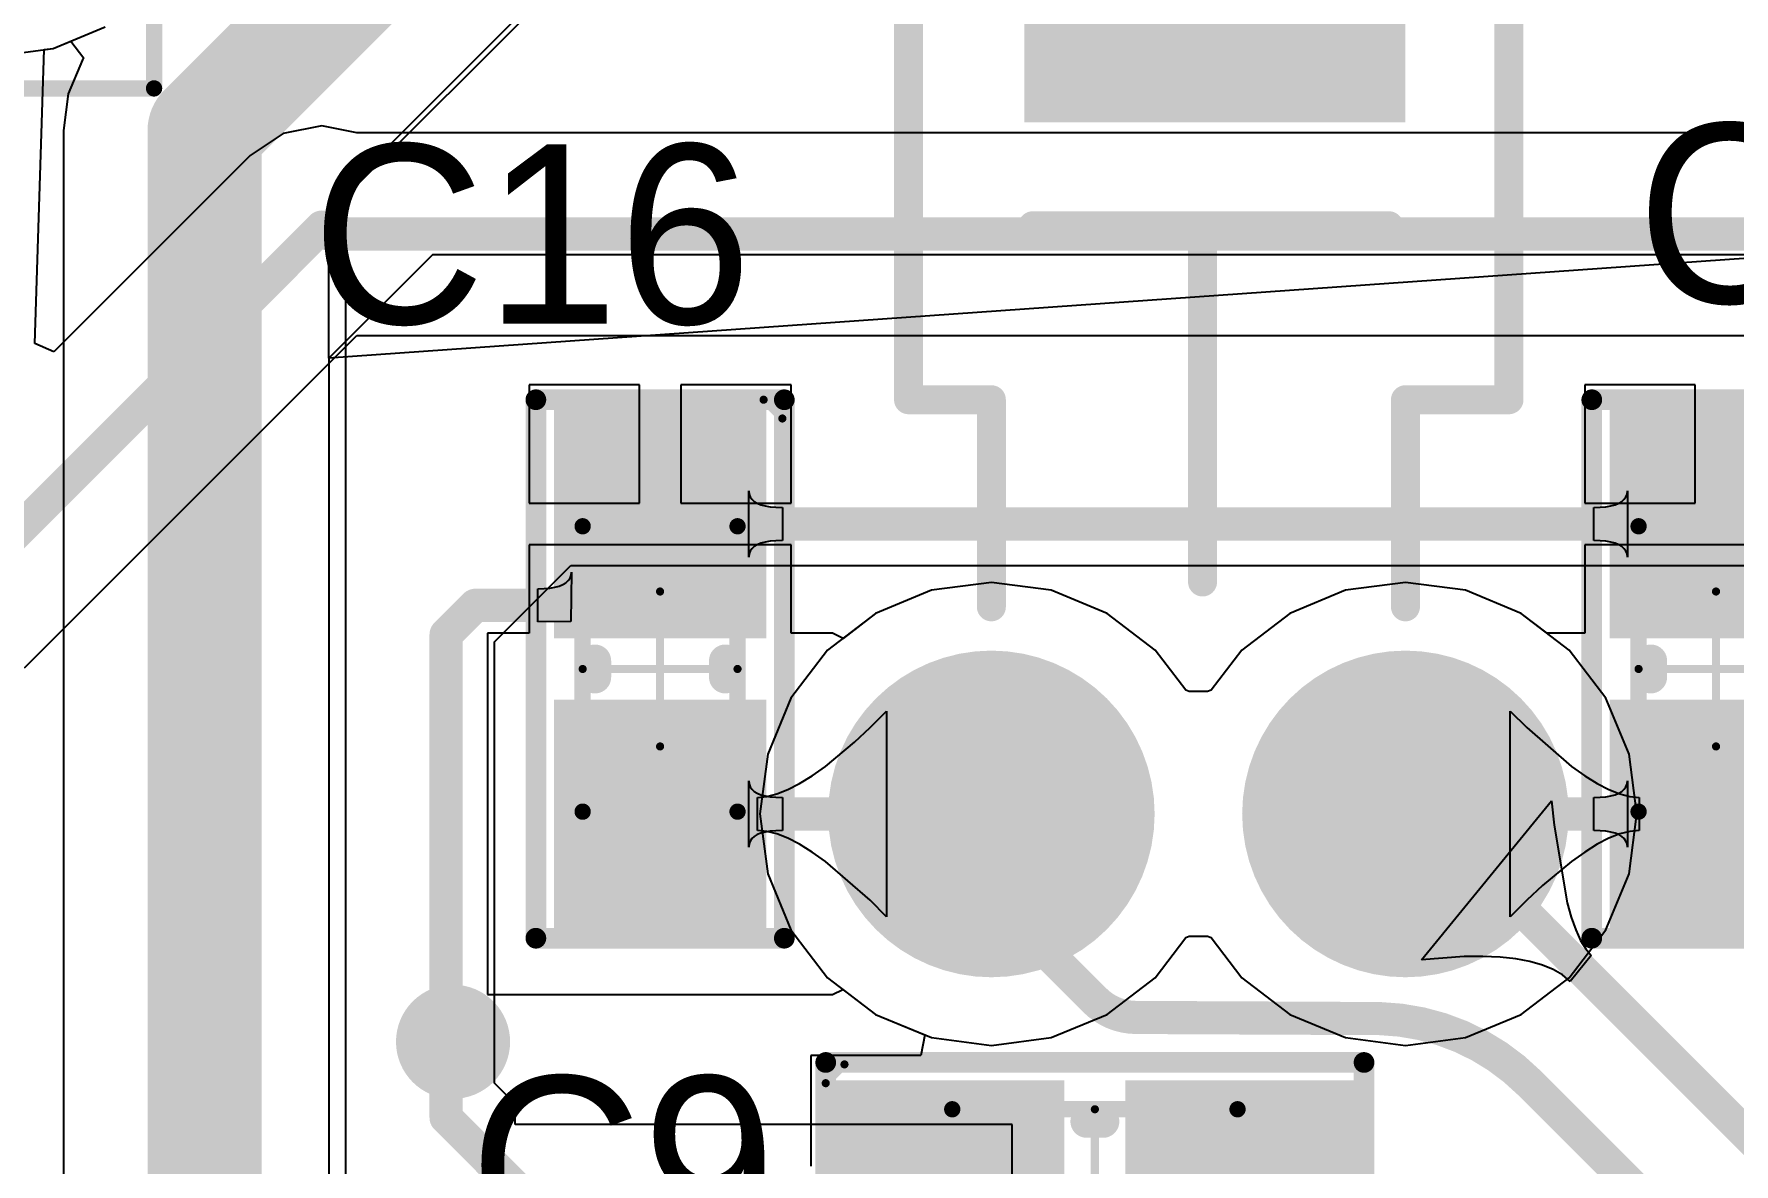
# Model space of a CAD drawing. Header units: millimetres. Extents: x -0.28 to 4.38, y -0.01 to 4.88.
# Drawn here: x 0.1388 to 0.5493, y 2.7655 to 3.0383 of the extents above; entities that cross this region are included whole.
import ezdxf

# ---------------------------------------------------------------- set-up
doc = ezdxf.new("R2010")
doc.units = ezdxf.units.MM
doc.header["$MEASUREMENT"] = 0
for name, color, linetype in [('BottomLayer', 5, 'Continuous'), ('BottomSolder', 6, 'Continuous'), ('Mechanical13', 56, 'Continuous'), ('Mechanical15', 56, 'Continuous'), ('MultiLayer', 9, 'Continuous'), ('PadHoleLayer', 156, 'Continuous'), ('TopLayer', 1, 'Continuous'), ('TopOverlay', 2, 'Continuous'), ('TopPaste', 8, 'Continuous'), ('TopSolder', 216, 'Continuous'), ('ViaHoleLayer', 16, 'Continuous')]:
    doc.layers.add(name, color=color, linetype=linetype)

# ---------------------------------------------------------------- blocks, each defined once
blk = doc.blocks.new('XT32__89')
at = {"layer": 'BottomLayer', "const_width": 0.035433}
for points in [[(-0.0177165, 0, 1), (0.0177165, 0, 1)], [(-0.0177165, -0.1, 1), (0.0177165, -0.1, 1)]]:
    blk.add_lwpolyline(points, format="xyb", close=True, dxfattribs=at)
at = {"layer": 'BottomSolder', "const_width": 0.039433}
for points in [[(-0.0197165, 0, 1), (0.0197165, 0, 1)], [(-0.0197165, -0.1, 1), (0.0197165, -0.1, 1)]]:
    blk.add_lwpolyline(points, format="xyb", close=True, dxfattribs=at)
at = {"layer": 'MultiLayer', "const_width": 0.035433}
for points in [[(-0.0177165, 0, 1), (0.0177165, 0, 1)], [(-0.0177165, -0.1, 1), (0.0177165, -0.1, 1)]]:
    blk.add_lwpolyline(points, format="xyb", close=True, dxfattribs=at)
at = {"layer": 'PadHoleLayer', "const_width": 0.016}
for points in [[(-0.008, 0, 1), (0.008, 0, 1)], [(-0.008, -0.1, 1), (0.008, -0.1, 1)]]:
    blk.add_lwpolyline(points, format="xyb", close=True, dxfattribs=at)
at = {"layer": 'TopLayer', "const_width": 0.035433}
for points in [[(-0.0177165, 0, 1), (0.0177165, 0, 1)], [(-0.0177165, -0.1, 1), (0.0177165, -0.1, 1)]]:
    blk.add_lwpolyline(points, format="xyb", close=True, dxfattribs=at)
at = {"layer": 'TopOverlay', "const_width": 0.007}
for points in [[(0.345, 0.0200001), (0.1, 0.0199999)], [(0.1, 0.0199999), (0.1, 0)], [(0.345, 0.0200001), (0.345, -0.125)], [(0.05, 0), (0.1, 0)], [(0.1420001, -0.0099999), (0.142, -0.096)], [(0.219, -0.01), (0.219, -0.096)], [(0.056, -0.051), (0.142, -0.051)], [(0.22, -0.052), (0.306, -0.052)], [(0.0499999, -0.0999999), (0.1, -0.1)], [(0.1, -0.1), (0.1, -0.125)], [(0.1, -0.125), (0.345, -0.125)]]:
    blk.add_lwpolyline(points, dxfattribs=at)
at = {"layer": 'TopOverlay', "const_width": 0.0035}
for points in [[(0.09825, 0.0199999, 1), (0.10175, 0.0199999, 1)], [(0.09825, 0.0199999, 1), (0.10175, 0.0199999, 1)], [(0.34325, 0.0200001, 1), (0.34675, 0.0200001, 1)], [(0.34325, 0.0200001, 1), (0.34675, 0.0200001, 1)], [(0.04825, 0, 1), (0.05175, 0, 1)], [(0.09825, 0, 1), (0.10175, 0, 1)], [(0.09825, 0, 1), (0.10175, 0, 1)], [(0.1402501, -0.0099999, 1), (0.1437501, -0.0099999, 1)], [(0.21725, -0.01, 1), (0.22075, -0.01, 1)], [(0.05425, -0.051, 1), (0.05775, -0.051, 1)], [(0.14025, -0.051, 1), (0.14375, -0.051, 1)], [(0.21825, -0.052, 1), (0.22175, -0.052, 1)], [(0.30425, -0.052, 1), (0.30775, -0.052, 1)], [(0.14025, -0.096, 1), (0.14375, -0.096, 1)], [(0.21725, -0.096, 1), (0.22075, -0.096, 1)], [(0.0482499, -0.0999999, 1), (0.0517499, -0.0999999, 1)], [(0.09825, -0.1, 1), (0.10175, -0.1, 1)], [(0.09825, -0.1, 1), (0.10175, -0.1, 1)], [(0.09825, -0.125, 1), (0.10175, -0.125, 1)], [(0.09825, -0.125, 1), (0.10175, -0.125, 1)], [(0.34325, -0.125, 1), (0.34675, -0.125, 1)], [(0.34325, -0.125, 1), (0.34675, -0.125, 1)]]:
    blk.add_lwpolyline(points, format="xyb", close=True, dxfattribs=at)
at = {"layer": 'TopOverlay'}
blk.add_solid([(0.1669999, -0.1), (0.1959999, -0.1), (0.1669999, -0.008), (0.1959999, -0.008)], dxfattribs=at)
at = {"layer": 'TopSolder', "const_width": 0.039433}
for points in [[(-0.0197165, 0, 1), (0.0197165, 0, 1)], [(-0.0197165, -0.1, 1), (0.0197165, -0.1, 1)]]:
    blk.add_lwpolyline(points, format="xyb", close=True, dxfattribs=at)
blk = doc.blocks.new('CN_SMD_0603_____109')
at = {"layer": 'Mechanical13', "const_width": 0.003937}
for points in [[(0.0344489, 0.0187006), (-0.0344488, 0.0187007)], [(-0.0344488, -0.0187008), (-0.0344488, 0.0187007)], [(0.0344489, -0.0187008), (0.0344489, 0.0187006)], [(0.0344489, -0.0187008), (-0.0344488, -0.0187008)]]:
    blk.add_lwpolyline(points, dxfattribs=at)
at = {"layer": 'Mechanical13', "const_width": 0.0019685}
for points in [[(-0.035433, 0.0187007, 1), (-0.0334646, 0.0187007, 1)], [(-0.035433, 0.0187007, 1), (-0.0334646, 0.0187007, 1)], [(0.0334647, 0.0187006, 1), (0.0354331, 0.0187006, 1)], [(0.0334647, 0.0187006, 1), (0.0354331, 0.0187006, 1)], [(-0.035433, -0.0187008, 1), (-0.0334646, -0.0187008, 1)], [(-0.035433, -0.0187008, 1), (-0.0334646, -0.0187008, 1)], [(0.0334647, -0.0187008, 1), (0.0354331, -0.0187008, 1)], [(0.0334647, -0.0187008, 1), (0.0354331, -0.0187008, 1)]]:
    blk.add_lwpolyline(points, format="xyb", close=True, dxfattribs=at)
at = {"layer": 'Mechanical15', "const_width": 0.0019685}
for points in [[(-0.065, 0.025), (-0.0604725, 0.0295275)], [(0.0649999, 0.0295275), (-0.0604725, 0.0295275)], [(0.065, -0.0295276), (0.0649999, 0.0295275)], [(-0.065, -0.0295276), (-0.065, 0.025)], [(1e-07, -0.0187008), (1e-07, 0.0187007)], [(0.0187009, 0), (-0.0187007, 0)], [(0.065, -0.0295276), (-0.065, -0.0295276)]]:
    blk.add_lwpolyline(points, dxfattribs=at)
at = {"layer": 'Mechanical15', "const_width": 0.0009842}
for points in [[(-0.0609646, 0.0295275, 1), (-0.0599804, 0.0295275, 1)], [(-0.0609646, 0.0295275, 1), (-0.0599804, 0.0295275, 1)], [(0.0645078, 0.0295275, 1), (0.065492, 0.0295275, 1)], [(0.0645078, 0.0295275, 1), (0.065492, 0.0295275, 1)], [(-0.0654921, 0.025, 1), (-0.0645079, 0.025, 1)], [(-0.0654921, 0.025, 1), (-0.0645079, 0.025, 1)], [(-0.000492, 0.0187007, 1), (0.0004922, 0.0187007, 1)], [(-0.0191928, 0, 1), (-0.0182086, 0, 1)], [(0.0182088, 0, 1), (0.019193, 0, 1)], [(-0.000492, -0.0187008, 1), (0.0004922, -0.0187008, 1)], [(-0.0654921, -0.0295276, 1), (-0.0645079, -0.0295276, 1)], [(-0.0654921, -0.0295276, 1), (-0.0645079, -0.0295276, 1)], [(0.0645079, -0.0295276, 1), (0.0654921, -0.0295276, 1)], [(0.0645079, -0.0295276, 1), (0.0654921, -0.0295276, 1)]]:
    blk.add_lwpolyline(points, format="xyb", close=True, dxfattribs=at)
at = {"layer": 'TopLayer'}
for points in [[(-0.0113779, -0.0216535), (-0.0113779, 0.0216535), (-0.0586219, -0.0216535), (-0.0586219, 0.0216535)], [(0.0586219, -0.0216535), (0.0586219, 0.0216535), (0.0113779, -0.0216535), (0.0113779, 0.0216535)]]:
    blk.add_solid(points, dxfattribs=at)
at = {"layer": 'TopOverlay'}
for points, const_width in [([(0.0649999, 0.03), (-0.0649999, 0.03)], 0.005), ([(-0.0649999, -0.03), (-0.0649999, 0.03)], 0.005), ([(0.0649999, -0.03), (0.0649999, 0.03)], 0.005), ([(0.0019686, 0.015748), (-0.0019684, 0.015748)], 0.007874), ([(0.0019686, -0.0157481), (-0.0019684, -0.0157481)], 0.007874), ([(0.0649999, -0.03), (-0.0649999, -0.03)], 0.005)]:
    blk.add_lwpolyline(points, dxfattribs=dict(at, const_width=const_width))
for points, const_width in [([(-0.0662499, 0.03, 1), (-0.0637499, 0.03, 1)], 0.0025), ([(-0.0662499, 0.03, 1), (-0.0637499, 0.03, 1)], 0.0025), ([(0.0637499, 0.03, 1), (0.0662499, 0.03, 1)], 0.0025), ([(0.0637499, 0.03, 1), (0.0662499, 0.03, 1)], 0.0025), ([(-0.0039369, 0.015748, 1), (1e-07, 0.015748, 1)], 0.003937), ([(1e-07, 0.015748, 1), (0.0039371, 0.015748, 1)], 0.003937), ([(-0.0039369, -0.0157481, 1), (1e-07, -0.0157481, 1)], 0.003937), ([(1e-07, -0.0157481, 1), (0.0039371, -0.0157481, 1)], 0.003937), ([(-0.0662499, -0.03, 1), (-0.0637499, -0.03, 1)], 0.0025), ([(-0.0662499, -0.03, 1), (-0.0637499, -0.03, 1)], 0.0025), ([(0.0637499, -0.03, 1), (0.0662499, -0.03, 1)], 0.0025), ([(0.0637499, -0.03, 1), (0.0662499, -0.03, 1)], 0.0025)]:
    blk.add_lwpolyline(points, format="xyb", close=True, dxfattribs=dict(at, const_width=const_width))
at = {"layer": 'TopPaste'}
for points in [[(-0.0113779, -0.0216535), (-0.0113779, 0.0216535), (-0.0586219, -0.0216535), (-0.0586219, 0.0216535)], [(0.0586219, -0.0216535), (0.0586219, 0.0216535), (0.0113779, -0.0216535), (0.0113779, 0.0216535)]]:
    blk.add_solid(points, dxfattribs=at)
at = {"layer": 'TopSolder'}
for points in [[(-0.0073779, -0.0256535), (-0.0073779, 0.0256535), (-0.0626219, -0.0256535), (-0.0626219, 0.0256535)], [(0.0626219, -0.0256535), (0.0626219, 0.0256535), (0.0073779, -0.0256535), (0.0073779, 0.0256535)]]:
    blk.add_solid(points, dxfattribs=at)
blk = doc.blocks.new('CN_SMD_0603_____112')
at = {"layer": 'Mechanical13', "const_width": 0.003937}
for points in [[(-0.0344488, 0.0187006), (0.034449, 0.0187007)], [(-0.0344487, -0.0187009), (-0.0344488, 0.0187006)], [(0.0344491, -0.0187009), (0.034449, 0.0187007)], [(0.0344491, -0.0187009), (-0.0344487, -0.0187009)]]:
    blk.add_lwpolyline(points, dxfattribs=at)
at = {"layer": 'Mechanical13', "const_width": 0.0019685}
for points in [[(-0.035433, 0.0187006, 1), (-0.0334646, 0.0187006, 1)], [(-0.035433, 0.0187006, 1), (-0.0334646, 0.0187006, 1)], [(0.0334648, 0.0187007, 1), (0.0354332, 0.0187007, 1)], [(0.0334648, 0.0187007, 1), (0.0354332, 0.0187007, 1)], [(-0.0354329, -0.0187009, 1), (-0.0334645, -0.0187009, 1)], [(-0.0354329, -0.0187009, 1), (-0.0334645, -0.0187009, 1)], [(0.0334649, -0.0187009, 1), (0.0354333, -0.0187009, 1)], [(0.0334649, -0.0187009, 1), (0.0354333, -0.0187009, 1)]]:
    blk.add_lwpolyline(points, format="xyb", close=True, dxfattribs=at)
at = {"layer": 'Mechanical15', "const_width": 0.0019685}
for points in [[(-0.0649998, 0.025), (-0.0604723, 0.0295275)], [(0.0650001, 0.0295275), (-0.0604723, 0.0295275)], [(0.0650001, -0.0295276), (0.0650001, 0.0295275)], [(-0.0649998, -0.0295276), (-0.0649998, 0.025)], [(1e-07, -0.0187009), (1e-07, 0.0187007)], [(0.018701, 0), (-0.0187007, 0)], [(0.0650001, -0.0295276), (-0.0649998, -0.0295276)]]:
    blk.add_lwpolyline(points, dxfattribs=at)
at = {"layer": 'Mechanical15', "const_width": 0.0009842}
for points in [[(-0.0609644, 0.0295275, 1), (-0.0599802, 0.0295275, 1)], [(-0.0609644, 0.0295275, 1), (-0.0599802, 0.0295275, 1)], [(0.064508, 0.0295275, 1), (0.0654922, 0.0295275, 1)], [(0.064508, 0.0295275, 1), (0.0654922, 0.0295275, 1)], [(-0.0654919, 0.025, 1), (-0.0645077, 0.025, 1)], [(-0.0654919, 0.025, 1), (-0.0645077, 0.025, 1)], [(-0.000492, 0.0187007, 1), (0.0004922, 0.0187007, 1)], [(-0.0191928, 0, 1), (-0.0182086, 0, 1)], [(0.0182089, 0, 1), (0.0191931, 0, 1)], [(-0.000492, -0.0187009, 1), (0.0004922, -0.0187009, 1)], [(-0.0654919, -0.0295276, 1), (-0.0645077, -0.0295276, 1)], [(-0.0654919, -0.0295276, 1), (-0.0645077, -0.0295276, 1)], [(0.064508, -0.0295276, 1), (0.0654922, -0.0295276, 1)], [(0.064508, -0.0295276, 1), (0.0654922, -0.0295276, 1)]]:
    blk.add_lwpolyline(points, format="xyb", close=True, dxfattribs=at)
at = {"layer": 'TopLayer'}
for points in [[(-0.0113779, -0.0216535), (-0.0113779, 0.0216535), (-0.0586219, -0.0216535), (-0.0586219, 0.0216535)], [(0.0586221, -0.0216535), (0.0586221, 0.0216535), (0.0113781, -0.0216535), (0.0113781, 0.0216535)]]:
    blk.add_solid(points, dxfattribs=at)
at = {"layer": 'TopOverlay'}
for points, const_width in [([(0.0650001, 0.03), (-0.0649999, 0.03)], 0.005), ([(-0.0649999, -0.03), (-0.0649999, 0.03)], 0.005), ([(0.0650001, -0.03), (0.0650001, 0.03)], 0.005), ([(0.0019688, 0.015748), (-0.0019683, 0.015748)], 0.007874), ([(-0.0019683, -0.0157481), (0.0019688, -0.015748)], 0.007874), ([(0.0650001, -0.03), (-0.0649999, -0.03)], 0.005)]:
    blk.add_lwpolyline(points, dxfattribs=dict(at, const_width=const_width))
for points, const_width in [([(-0.0662499, 0.03, 1), (-0.0637499, 0.03, 1)], 0.0025), ([(-0.0662499, 0.03, 1), (-0.0637499, 0.03, 1)], 0.0025), ([(0.0637501, 0.03, 1), (0.0662501, 0.03, 1)], 0.0025), ([(0.0637501, 0.03, 1), (0.0662501, 0.03, 1)], 0.0025), ([(-0.0039368, 0.015748, 1), (2e-07, 0.015748, 1)], 0.003937), ([(3e-07, 0.015748, 1), (0.0039373, 0.015748, 1)], 0.003937), ([(-0.0039368, -0.0157481, 1), (2e-07, -0.0157481, 1)], 0.003937), ([(3e-07, -0.015748, 1), (0.0039373, -0.015748, 1)], 0.003937), ([(-0.0662499, -0.03, 1), (-0.0637499, -0.03, 1)], 0.0025), ([(-0.0662499, -0.03, 1), (-0.0637499, -0.03, 1)], 0.0025), ([(0.0637501, -0.03, 1), (0.0662501, -0.03, 1)], 0.0025), ([(0.0637501, -0.03, 1), (0.0662501, -0.03, 1)], 0.0025)]:
    blk.add_lwpolyline(points, format="xyb", close=True, dxfattribs=dict(at, const_width=const_width))
at = {"layer": 'TopPaste'}
for points in [[(-0.0113779, -0.0216535), (-0.0113779, 0.0216535), (-0.0586219, -0.0216535), (-0.0586219, 0.0216535)], [(0.0586221, -0.0216535), (0.0586221, 0.0216535), (0.0113781, -0.0216535), (0.0113781, 0.0216535)]]:
    blk.add_solid(points, dxfattribs=at)
at = {"layer": 'TopSolder'}
for points in [[(-0.0073779, -0.0256535), (-0.0073779, 0.0256535), (-0.0626219, -0.0256535), (-0.0626219, 0.0256535)], [(0.0626221, -0.0256535), (0.0626221, 0.0256535), (0.0073781, -0.0256535), (0.0073781, 0.0256535)]]:
    blk.add_solid(points, dxfattribs=at)
blk = doc.blocks.new('JP4_D1C_113')
at = {"layer": 'Mechanical15', "const_width": 0.003937}
for points in [[(0.0098425, 0.1377953), (-0.4098425, 0.1377953)], [(0.0098425, -0.3051181), (0.0098425, 0.1377953)]]:
    blk.add_lwpolyline(points, dxfattribs=at)
at = {"layer": 'Mechanical15', "const_width": 0.0019685}
blk.add_lwpolyline([(0.0088583, 0.1377953, 1), (0.0108267, 0.1377953, 1)], format="xyb", close=True, dxfattribs=at)
blk.add_lwpolyline([(0.0088583, 0.1377953, 1), (0.0108267, 0.1377953, 1)], format="xyb", close=True, dxfattribs=at)
blk = doc.blocks.new('CN_SMD_0603_____116')
at = {"layer": 'Mechanical13', "const_width": 0.003937}
for points in [[(-0.0344488, 0.0187007), (0.0344489, 0.0187007)], [(-0.0344488, -0.0187008), (-0.0344488, 0.0187007)], [(0.0344489, -0.0187008), (0.0344489, 0.0187007)], [(-0.0344488, -0.0187008), (0.0344489, -0.0187008)]]:
    blk.add_lwpolyline(points, dxfattribs=at)
at = {"layer": 'Mechanical13', "const_width": 0.0019685}
for points in [[(-0.035433, 0.0187007, 1), (-0.0334646, 0.0187007, 1)], [(-0.035433, 0.0187007, 1), (-0.0334646, 0.0187007, 1)], [(0.0334647, 0.0187007, 1), (0.0354331, 0.0187007, 1)], [(0.0334647, 0.0187007, 1), (0.0354331, 0.0187007, 1)], [(-0.035433, -0.0187008, 1), (-0.0334646, -0.0187008, 1)], [(-0.035433, -0.0187008, 1), (-0.0334646, -0.0187008, 1)], [(0.0334647, -0.0187008, 1), (0.0354331, -0.0187008, 1)], [(0.0334647, -0.0187008, 1), (0.0354331, -0.0187008, 1)]]:
    blk.add_lwpolyline(points, format="xyb", close=True, dxfattribs=at)
at = {"layer": 'Mechanical15', "const_width": 0.0019685}
for points in [[(-0.065, 0.025), (-0.0604725, 0.0295275)], [(-0.0604725, 0.0295275), (0.065, 0.0295275)], [(0.065, -0.0295276), (0.065, 0.0295275)], [(-0.065, -0.0295276), (-0.065, 0.025)], [(1e-07, -0.0187008), (1e-07, 0.0187007)], [(-0.0187007, 0), (0.0187009, 0)], [(-0.065, -0.0295276), (0.065, -0.0295276)]]:
    blk.add_lwpolyline(points, dxfattribs=at)
at = {"layer": 'Mechanical15', "const_width": 0.0009842}
for points in [[(-0.0609646, 0.0295275, 1), (-0.0599804, 0.0295275, 1)], [(-0.0609646, 0.0295275, 1), (-0.0599804, 0.0295275, 1)], [(0.0645079, 0.0295275, 1), (0.0654921, 0.0295275, 1)], [(0.0645079, 0.0295275, 1), (0.0654921, 0.0295275, 1)], [(-0.0654921, 0.025, 1), (-0.0645079, 0.025, 1)], [(-0.0654921, 0.025, 1), (-0.0645079, 0.025, 1)], [(-0.000492, 0.0187007, 1), (0.0004922, 0.0187007, 1)], [(-0.0191928, 0, 1), (-0.0182086, 0, 1)], [(0.0182088, 0, 1), (0.019193, 0, 1)], [(-0.000492, -0.0187008, 1), (0.0004922, -0.0187008, 1)], [(-0.0654921, -0.0295276, 1), (-0.0645079, -0.0295276, 1)], [(-0.0654921, -0.0295276, 1), (-0.0645079, -0.0295276, 1)], [(0.0645079, -0.0295276, 1), (0.0654921, -0.0295276, 1)], [(0.0645079, -0.0295276, 1), (0.0654921, -0.0295276, 1)]]:
    blk.add_lwpolyline(points, format="xyb", close=True, dxfattribs=at)
at = {"layer": 'TopLayer'}
for points in [[(-0.011378, -0.0216535), (-0.011378, 0.0216535), (-0.058622, -0.0216535), (-0.058622, 0.0216535)], [(0.058622, -0.0216535), (0.058622, 0.0216535), (0.011378, -0.0216535), (0.011378, 0.0216535)]]:
    blk.add_solid(points, dxfattribs=at)
at = {"layer": 'TopOverlay'}
for points, const_width in [([(-0.065, 0.03), (0.065, 0.03)], 0.005), ([(-0.065, -0.03), (-0.065, 0.03)], 0.005), ([(0.065, -0.03), (0.065, 0.03)], 0.005), ([(-0.0019684, 0.015748), (0.0019686, 0.015748)], 0.007874), ([(-0.0019684, -0.0157481), (0.0019686, -0.0157481)], 0.007874), ([(-0.065, -0.03), (0.065, -0.03)], 0.005)]:
    blk.add_lwpolyline(points, dxfattribs=dict(at, const_width=const_width))
for points, const_width in [([(-0.06625, 0.03, 1), (-0.06375, 0.03, 1)], 0.0025), ([(-0.06625, 0.03, 1), (-0.06375, 0.03, 1)], 0.0025), ([(0.06375, 0.03, 1), (0.06625, 0.03, 1)], 0.0025), ([(0.06375, 0.03, 1), (0.06625, 0.03, 1)], 0.0025), ([(-0.0039369, 0.015748, 1), (1e-07, 0.015748, 1)], 0.003937), ([(1e-07, 0.015748, 1), (0.0039371, 0.015748, 1)], 0.003937), ([(-0.0039369, -0.0157481, 1), (1e-07, -0.0157481, 1)], 0.003937), ([(1e-07, -0.0157481, 1), (0.0039371, -0.0157481, 1)], 0.003937), ([(-0.06625, -0.03, 1), (-0.06375, -0.03, 1)], 0.0025), ([(-0.06625, -0.03, 1), (-0.06375, -0.03, 1)], 0.0025), ([(0.06375, -0.03, 1), (0.06625, -0.03, 1)], 0.0025), ([(0.06375, -0.03, 1), (0.06625, -0.03, 1)], 0.0025)]:
    blk.add_lwpolyline(points, format="xyb", close=True, dxfattribs=dict(at, const_width=const_width))
at = {"layer": 'TopPaste'}
for points in [[(-0.011378, -0.0216535), (-0.011378, 0.0216535), (-0.058622, -0.0216535), (-0.058622, 0.0216535)], [(0.058622, -0.0216535), (0.058622, 0.0216535), (0.011378, -0.0216535), (0.011378, 0.0216535)]]:
    blk.add_solid(points, dxfattribs=at)
at = {"layer": 'TopSolder'}
for points in [[(-0.007378, -0.0256535), (-0.007378, 0.0256535), (-0.062622, -0.0256535), (-0.062622, 0.0256535)], [(0.062622, -0.0256535), (0.062622, 0.0256535), (0.007378, -0.0256535), (0.007378, 0.0256535)]]:
    blk.add_solid(points, dxfattribs=at)

msp = doc.modelspace()

# ---------------------------------------------------------------- linework, layer by layer
at = {"layer": 'BottomLayer'}
for p, q in [((0.1434431, 3.0348293), (0.1559701, 3.0400182)), ((0.1389963, 2.9635502), (0.141262, 3.0345422)), ((0.141262, 3.0345422), (0.1434431, 3.0348293)), ((0.1989493, 3.0142938), (0.1910107, 3.0089894)), ((0.2083137, 3.0161565), (0.1989493, 3.0142938)), ((0.2167913, 3.0144702), (0.2083137, 3.0161565)), ((0.5933048, 3.0144702), (0.2167913, 3.0144702)), ((0.1910107, 3.0089894), (0.1435846, 2.9615633)), ((0.1364978, 2.8852644), (0.2167633, 2.9655298)), ((0.2167633, 2.9655298), (0.5933049, 2.9655298)), ((0.1435846, 2.9615633), (0.1389963, 2.9635502)), ((0.3555291, 2.9040062), (0.3420444, 2.8984206)), ((0.37, 2.9059113), (0.3555291, 2.9040062)), ((0.3844709, 2.9040062), (0.37, 2.9059113)), ((0.3979556, 2.8984206), (0.3844709, 2.9040062)), ((0.4555291, 2.9040062), (0.4420444, 2.8984206)), ((0.47, 2.9059113), (0.4555291, 2.9040062)), ((0.4844709, 2.9040062), (0.47, 2.9059113)), ((0.4979556, 2.8984206), (0.4844709, 2.9040062)), ((0.3420444, 2.8984206), (0.3304647, 2.8895353)), ((0.4095353, 2.8895353), (0.3979556, 2.8984206)), ((0.4420444, 2.8984206), (0.4304647, 2.8895353)), ((0.5095353, 2.8895353), (0.4979556, 2.8984206)), ((0.3304647, 2.8895353), (0.3215794, 2.8779556)), ((0.4169573, 2.8798626), (0.4095353, 2.8895353)), ((0.4304647, 2.8895353), (0.4230427, 2.8798626)), ((0.5184206, 2.8779556), (0.5095353, 2.8895353)), ((0.3215794, 2.8779556), (0.3159938, 2.8644709)), ((0.4177783, 2.8795239), (0.4169573, 2.8798626)), ((0.4222217, 2.8795239), (0.4177783, 2.8795239)), ((0.4230427, 2.8798626), (0.4222217, 2.8795239)), ((0.5240062, 2.8644709), (0.5184206, 2.8779556)), ((0.3159938, 2.8644709), (0.3140887, 2.85)), ((0.5259113, 2.85), (0.5240062, 2.8644709)), ((0.3140887, 2.85), (0.3159938, 2.8355291)), ((0.5240062, 2.8355291), (0.5259113, 2.85)), ((0.3159938, 2.8355291), (0.3215794, 2.8220444)), ((0.5184206, 2.8220444), (0.5240062, 2.8355291)), ((0.3215794, 2.8220444), (0.3304647, 2.8104647)), ((0.4169573, 2.8201374), (0.4177783, 2.8204761)), ((0.4177783, 2.8204761), (0.4222217, 2.8204761)), ((0.4222217, 2.8204761), (0.4230427, 2.8201374)), ((0.5095353, 2.8104647), (0.5184206, 2.8220444)), ((0.4095353, 2.8104647), (0.4169573, 2.8201374)), ((0.4230427, 2.8201374), (0.4304647, 2.8104647)), ((0.3304647, 2.8104647), (0.3420444, 2.8015794)), ((0.3979556, 2.8015794), (0.4095353, 2.8104647)), ((0.4304647, 2.8104647), (0.4420444, 2.8015794)), ((0.4979556, 2.8015794), (0.5095353, 2.8104647)), ((0.3420444, 2.8015794), (0.3555291, 2.7959938)), ((0.3844709, 2.7959938), (0.3979556, 2.8015794)), ((0.4420444, 2.8015794), (0.4555291, 2.7959938)), ((0.4844709, 2.7959938), (0.4979556, 2.8015794)), ((0.3555291, 2.7959938), (0.37, 2.7940887)), ((0.37, 2.7940887), (0.3844709, 2.7959938)), ((0.4555291, 2.7959938), (0.47, 2.7940887)), ((0.47, 2.7940887), (0.4844709, 2.7959938))]:
    msp.add_line(p, q, dxfattribs=at)
at = {"layer": 'BottomLayer', "const_width": 0.008}
for points in [[(0.08, 2.8633726), (0.2083137, 2.9916863)], [(0.2083137, 2.9916863), (0.21, 2.99)], [(0.21, 2.99), (0.62, 2.99)]]:
    msp.add_lwpolyline(points, dxfattribs=at)
at = {"layer": 'BottomLayer'}
for points, const_width in [([(0.2063137, 2.9916863, 1), (0.2103137, 2.9916863, 1)], 0.004), ([(0.2063137, 2.9916863, 1), (0.2103137, 2.9916863, 1)], 0.004), ([(0.208, 2.99, 1), (0.212, 2.99, 1)], 0.004), ([(0.208, 2.99, 1), (0.212, 2.99, 1)], 0.004), ([(0.2331102, 2.795, 1), (0.2468898, 2.795, 1)], 0.0137795)]:
    msp.add_lwpolyline(points, format="xyb", close=True, dxfattribs=dict(at, const_width=const_width))
at = {"layer": 'MultiLayer', "const_width": 0.0137795}
msp.add_lwpolyline([(0.2331102, 2.795, 1), (0.2468898, 2.795, 1)], format="xyb", close=True, dxfattribs=at)
at = {"layer": 'TopLayer'}
for p, q in [((0.214071, 3.0008874), (0.2927919, 3.0796082)), ((0.215, 3), (0.29, 3.075)), ((0.1299999, 3.0330595), (0.1434431, 3.0348293)), ((0.1434431, 3.0348293), (0.1476824, 3.0365853)), ((0.1476824, 3.0365853), (0.1508336, 3.0324786)), ((0.1504936, 3.0320355), (0.1470899, 3.0238183)), ((0.1508336, 3.0324786), (0.1504936, 3.0320355)), ((0.1470899, 3.0238183), (0.145929, 3.015)), ((0.145929, 3.015), (0.145929, 2.57)), ((0.21, 2.9950001), (0.215, 3)), ((0.214071, 2.5841126), (0.214071, 3.0008874)), ((0.21, 2.96), (0.21, 2.9950001)), ((0.565, 2.985), (0.21, 2.96)), ((0.235, 2.985), (0.21, 2.96)), ((0.565, 2.985), (0.235, 2.985)), ((0.21, 2.96), (0.21, 2.635)), ((0.285, 2.9536219), (0.2583465, 2.9536219)), ((0.2583465, 2.9536219), (0.2583465, 2.9249999)), ((0.285, 2.9249999), (0.285, 2.9536219)), ((0.3216535, 2.9536219), (0.295, 2.9536219)), ((0.295, 2.9536219), (0.295, 2.9249999)), ((0.3216535, 2.9249999), (0.3216535, 2.9536219)), ((0.54, 2.9536219), (0.5133465, 2.9536219)), ((0.5133465, 2.9536219), (0.5133465, 2.9249999)), ((0.54, 2.9249999), (0.54, 2.9536219)), ((0.3114135, 2.9119999), (0.3114135, 2.9279999)), ((0.3114135, 2.9279999), (0.3114947, 2.9272399)), ((0.3114947, 2.9272399), (0.3117383, 2.9265599)), ((0.5232617, 2.9265599), (0.5235053, 2.9272399)), ((0.5235053, 2.9272399), (0.5235865, 2.9279999)), ((0.5235865, 2.9279999), (0.5235865, 2.9119999)), ((0.2583465, 2.9249999), (0.285, 2.9249999)), ((0.295, 2.9249999), (0.3216535, 2.9249999)), ((0.3117383, 2.9265599), (0.3121443, 2.9259599)), ((0.3121443, 2.9259599), (0.3127127, 2.9254399)), ((0.3127127, 2.9254399), (0.3134435, 2.9249999)), ((0.3134435, 2.9249999), (0.3143367, 2.9246399)), ((0.3143367, 2.9246399), (0.3153923, 2.9243599)), ((0.3153923, 2.9243599), (0.3166103, 2.9241599)), ((0.3166103, 2.9241599), (0.3179907, 2.9240399)), ((0.3179907, 2.9240399), (0.3195335, 2.9239999)), ((0.3195335, 2.9239999), (0.3195335, 2.9159999)), ((0.5133465, 2.9249999), (0.54, 2.9249999)), ((0.5154665, 2.9239999), (0.5170093, 2.9240399)), ((0.5154665, 2.9159999), (0.5154665, 2.9239999)), ((0.5170093, 2.9240399), (0.5183897, 2.9241599)), ((0.5183897, 2.9241599), (0.5196077, 2.9243599)), ((0.5196077, 2.9243599), (0.5206633, 2.9246399)), ((0.5206633, 2.9246399), (0.5215565, 2.9249999)), ((0.5215565, 2.9249999), (0.5222873, 2.9254399)), ((0.5222873, 2.9254399), (0.5228557, 2.9259599)), ((0.5228557, 2.9259599), (0.5232617, 2.9265599)), ((0.3216535, 2.9149999), (0.2583465, 2.9149999)), ((0.2583465, 2.9149999), (0.2583465, 2.8936221)), ((0.3134435, 2.9149999), (0.3127127, 2.9145599)), ((0.3143367, 2.9153599), (0.3134435, 2.9149999)), ((0.3153923, 2.9156399), (0.3143367, 2.9153599)), ((0.3166103, 2.9158399), (0.3153923, 2.9156399)), ((0.3179907, 2.9159599), (0.3166103, 2.9158399)), ((0.3195335, 2.9159999), (0.3179907, 2.9159599)), ((0.3216535, 2.8936221), (0.3216535, 2.9149999)), ((0.5766535, 2.9149999), (0.5133465, 2.9149999)), ((0.5133465, 2.9149999), (0.5133465, 2.8936219)), ((0.5170093, 2.9159599), (0.5154665, 2.9159999)), ((0.5183897, 2.9158399), (0.5170093, 2.9159599)), ((0.5196077, 2.9156399), (0.5183897, 2.9158399)), ((0.5206633, 2.9153599), (0.5196077, 2.9156399)), ((0.5215565, 2.9149999), (0.5206633, 2.9153599)), ((0.5222873, 2.9145599), (0.5215565, 2.9149999)), ((0.3114947, 2.9127599), (0.3114135, 2.9119999)), ((0.3117383, 2.9134399), (0.3114947, 2.9127599)), ((0.3121443, 2.9140399), (0.3117383, 2.9134399)), ((0.3127127, 2.9145599), (0.3121443, 2.9140399)), ((0.5228557, 2.9140399), (0.5222873, 2.9145599)), ((0.5232617, 2.9134399), (0.5228557, 2.9140399)), ((0.5235053, 2.9127599), (0.5232617, 2.9134399)), ((0.5235865, 2.9119999), (0.5235053, 2.9127599)), ((0.25, 2.8915157), (0.2684843, 2.91)), ((0.2678387, 2.9063378), (0.2682488, 2.9069378)), ((0.2682488, 2.9069378), (0.268498, 2.9076178)), ((0.2685865, 2.9083778), (0.2684665, 2.8964979)), ((0.2684843, 2.91), (0.555, 2.91)), ((0.268498, 2.9076178), (0.2685865, 2.9083778)), ((0.2604665, 2.9043778), (0.262002, 2.9044178)), ((0.2604665, 2.8963778), (0.2604665, 2.9043778)), ((0.262002, 2.9044178), (0.2633768, 2.9045378)), ((0.2633768, 2.9045378), (0.2645907, 2.9047378)), ((0.2645907, 2.9047378), (0.2656439, 2.9050178)), ((0.2656439, 2.9050178), (0.2665363, 2.9053778)), ((0.2665363, 2.9053778), (0.2672679, 2.9058178)), ((0.2672679, 2.9058178), (0.2678387, 2.9063378)), ((0.3555291, 2.9040062), (0.3420444, 2.8984206)), ((0.37, 2.9059113), (0.3555291, 2.9040062)), ((0.3844709, 2.9040062), (0.37, 2.9059113)), ((0.3979556, 2.8984206), (0.3844709, 2.9040062)), ((0.4555291, 2.9040062), (0.4420444, 2.8984206)), ((0.47, 2.9059113), (0.4555291, 2.9040062)), ((0.4844709, 2.9040062), (0.47, 2.9059113)), ((0.4979556, 2.8984206), (0.4844709, 2.9040062)), ((0.3420444, 2.8984206), (0.3341721, 2.8923801)), ((0.4095353, 2.8895353), (0.3979556, 2.8984206)), ((0.4420444, 2.8984206), (0.4304647, 2.8895353)), ((0.5042095, 2.8936219), (0.4979556, 2.8984206)), ((0.2684665, 2.8964979), (0.2604665, 2.8963778)), ((0.2583465, 2.8936221), (0.2483465, 2.8936221)), ((0.2483465, 2.8936221), (0.2483465, 2.8063781)), ((0.25, 2.785), (0.25, 2.8915157)), ((0.3316534, 2.8936221), (0.3216535, 2.8936221)), ((0.3341721, 2.8923801), (0.3316534, 2.8936222)), ((0.3316534, 2.8936222), (0.3316534, 2.8936221)), ((0.5133465, 2.8936219), (0.5042095, 2.8936219)), ((0.4169573, 2.8798626), (0.4095353, 2.8895353)), ((0.4304647, 2.8895353), (0.4230427, 2.8798626)), ((0.4177783, 2.8795239), (0.4169573, 2.8798626)), ((0.4222217, 2.8795239), (0.4177783, 2.8795239)), ((0.4230427, 2.8798626), (0.4222217, 2.8795239)), ((0.3407137, 2.8708505), (0.3446957, 2.8748031)), ((0.3446957, 2.8748031), (0.3446957, 2.8251969)), ((0.4953043, 2.8251969), (0.4953043, 2.8748031)), ((0.4953043, 2.8748031), (0.4992863, 2.8708505)), ((0.3369241, 2.867314), (0.3407137, 2.8708505)), ((0.4992863, 2.8708505), (0.510078, 2.8614891)), ((0.329922, 2.8614891), (0.3369241, 2.867314)), ((0.3267096, 2.8592008), (0.329922, 2.8614891)), ((0.510078, 2.8614891), (0.5132904, 2.8592008)), ((0.3114135, 2.842), (0.3114135, 2.858)), ((0.3114135, 2.858), (0.3114947, 2.85724)), ((0.3236896, 2.8573285), (0.3267096, 2.8592008)), ((0.5132904, 2.8592008), (0.5163104, 2.8573285)), ((0.5235053, 2.85724), (0.5235865, 2.858)), ((0.5235865, 2.858), (0.5235865, 2.842)), ((0.3114947, 2.85724), (0.3117383, 2.85656)), ((0.3117383, 2.85656), (0.3121443, 2.85596)), ((0.3121443, 2.85596), (0.3127127, 2.85544)), ((0.3127127, 2.85544), (0.3134435, 2.855)), ((0.3134435, 2.855), (0.3143367, 2.85464)), ((0.3135336, 2.854), (0.315784, 2.854208)), ((0.3135336, 2.846), (0.3135336, 2.854)), ((0.3143367, 2.85464), (0.3153923, 2.85436)), ((0.3153923, 2.85436), (0.3166103, 2.85416)), ((0.315784, 2.854208), (0.3182268, 2.8548321)), ((0.3166103, 2.85416), (0.3179907, 2.85404)), ((0.3179907, 2.85404), (0.3195335, 2.854)), ((0.3182268, 2.8548321), (0.320862, 2.8558723)), ((0.3195335, 2.854), (0.3195335, 2.846)), ((0.320862, 2.8558723), (0.3236896, 2.8573285)), ((0.5154665, 2.854), (0.5170093, 2.85404)), ((0.5154665, 2.846), (0.5154665, 2.854)), ((0.5163104, 2.8573285), (0.519138, 2.8558723)), ((0.5170093, 2.85404), (0.5183897, 2.85416)), ((0.5183897, 2.85416), (0.5196077, 2.85436)), ((0.519138, 2.8558723), (0.5217732, 2.8548321)), ((0.5196077, 2.85436), (0.5206633, 2.85464)), ((0.5206633, 2.85464), (0.5215565, 2.855)), ((0.5215565, 2.855), (0.5222873, 2.85544)), ((0.5217732, 2.8548321), (0.524216, 2.854208)), ((0.5222873, 2.85544), (0.5228557, 2.85596)), ((0.5228557, 2.85596), (0.5232617, 2.85656)), ((0.5232617, 2.85656), (0.5235053, 2.85724)), ((0.524216, 2.854208), (0.5264664, 2.854)), ((0.5264664, 2.854), (0.5264664, 2.846)), ((0.4738879, 2.8147809), (0.5052898, 2.8531828)), ((0.5052898, 2.8531828), (0.5058817, 2.8473059)), ((0.3143367, 2.84536), (0.3134435, 2.845)), ((0.315784, 2.845792), (0.3135336, 2.846)), ((0.3153923, 2.84564), (0.3143367, 2.84536)), ((0.3166103, 2.84584), (0.3153923, 2.84564)), ((0.3182268, 2.8451679), (0.315784, 2.845792)), ((0.3179907, 2.84596), (0.3166103, 2.84584)), ((0.3195335, 2.846), (0.3179907, 2.84596)), ((0.320862, 2.8441277), (0.3182268, 2.8451679)), ((0.5058817, 2.8473059), (0.5090568, 2.8285539)), ((0.5170093, 2.84596), (0.5154665, 2.846)), ((0.5183897, 2.84584), (0.5170093, 2.84596)), ((0.5196077, 2.84564), (0.5183897, 2.84584)), ((0.5217732, 2.8451679), (0.519138, 2.8441277)), ((0.5206633, 2.84536), (0.5196077, 2.84564)), ((0.5215565, 2.845), (0.5206633, 2.84536)), ((0.524216, 2.845792), (0.5217732, 2.8451679)), ((0.5264664, 2.846), (0.524216, 2.845792)), ((0.3114947, 2.84276), (0.3114135, 2.842)), ((0.3117383, 2.84344), (0.3114947, 2.84276)), ((0.3121443, 2.84404), (0.3117383, 2.84344)), ((0.3127127, 2.84456), (0.3121443, 2.84404)), ((0.3134435, 2.845), (0.3127127, 2.84456)), ((0.3236896, 2.8426715), (0.320862, 2.8441277)), ((0.3267096, 2.8407992), (0.3236896, 2.8426715)), ((0.5163104, 2.8426715), (0.5132904, 2.8407992)), ((0.519138, 2.8441277), (0.5163104, 2.8426715)), ((0.5222873, 2.84456), (0.5215565, 2.845)), ((0.5228557, 2.84404), (0.5222873, 2.84456)), ((0.5232617, 2.84344), (0.5228557, 2.84404)), ((0.5235053, 2.84276), (0.5232617, 2.84344)), ((0.5235865, 2.842), (0.5235053, 2.84276)), ((0.329922, 2.8385109), (0.3267096, 2.8407992)), ((0.3407137, 2.8291495), (0.329922, 2.8385109)), ((0.510078, 2.8385109), (0.5030759, 2.832686)), ((0.5132904, 2.8407992), (0.510078, 2.8385109)), ((0.3446957, 2.8251969), (0.3407137, 2.8291495)), ((0.4992863, 2.8291495), (0.4953043, 2.8251969)), ((0.5030759, 2.832686), (0.4992863, 2.8291495)), ((0.5090568, 2.8285539), (0.5100526, 2.8250548)), ((0.5100526, 2.8250548), (0.5111291, 2.8220312)), ((0.5111291, 2.8220312), (0.5122863, 2.8194831)), ((0.5122863, 2.8194831), (0.5135244, 2.8174106)), ((0.5135244, 2.8174106), (0.5148432, 2.8158137)), ((0.4841626, 2.815549), (0.4738879, 2.8147809)), ((0.4887186, 2.8155942), (0.4841626, 2.815549)), ((0.4928869, 2.8154135), (0.4887186, 2.8155942)), ((0.4966677, 2.8150069), (0.4928869, 2.8154135)), ((0.5000608, 2.8143745), (0.4966677, 2.8150069)), ((0.5030663, 2.8135161), (0.5000608, 2.8143745)), ((0.5056843, 2.8124319), (0.5030663, 2.8135161)), ((0.5079146, 2.8111218), (0.5056843, 2.8124319)), ((0.5148432, 2.8158137), (0.5097573, 2.8095858)), ((0.5097573, 2.8095858), (0.5079146, 2.8111218)), ((0.2483465, 2.8063781), (0.3316534, 2.8063781)), ((0.3316534, 2.806378), (0.334172, 2.80762)), ((0.3316534, 2.8063781), (0.3316534, 2.806378)), ((0.334172, 2.80762), (0.3420444, 2.8015794)), ((0.3420444, 2.8015794), (0.3539364, 2.7966535)), ((0.3539364, 2.7966535), (0.3529418, 2.7916535)), ((0.3529418, 2.7916535), (0.326378, 2.7916535)), ((0.326378, 2.7916535), (0.326378, 2.765)), ((0.255, 2.78), (0.25, 2.785)), ((0.255, 2.775), (0.255, 2.78)), ((0.375, 2.775), (0.255, 2.775)), ((0.375, 2.55), (0.375, 2.775))]:
    msp.add_line(p, q, dxfattribs=at)
for points, const_width in [([(0.18, 3.015), (0.3, 3.135)], 0.0275591), ([(0.18, 2.57), (0.18, 3.015)], 0.0275591), ([(0.29, 2.9180314), (0.29, 2.9199999)], 0.008), ([(0.29, 2.9199999), (0.545, 2.9199999)], 0.008), ([(0.2723464, 2.9003778), (0.29, 2.9180314)], 0.008), ([(0.2383137, 2.8933137), (0.2453778, 2.9003778)], 0.008), ([(0.2453778, 2.9003778), (0.2723464, 2.9003778)], 0.008), ([(0.2383137, 2.7766863), (0.2383137, 2.8933137)], 0.008), ([(0.29, 2.8500001), (0.2900001, 2.85)], 0.008), ([(0.2900001, 2.85), (0.37, 2.85)], 0.008), ([(0.47, 2.85), (0.475, 2.85)], 0.008), ([(0.475, 2.85), (0.555, 2.77)], 0.008), ([(0.475, 2.85), (0.5449999, 2.85)], 0.008), ([(0.5449999, 2.85), (0.545, 2.8499999)], 0.008), ([(0.3841421, 2.8158579), (0.395, 2.805)], 0.008), ([(0.4050245, 2.800869), (0.419197, 2.800803)], 0.008), ([(0.419197, 2.800803), (0.4512649, 2.8006536)], 0.008), ([(0.4512649, 2.8006536), (0.4594592, 2.8006154)], 0.008), ([(0.4594592, 2.8006154), (0.4623011, 2.8006154)], 0.008), ([(0.5, 2.785), (0.5347418, 2.7502582)], 0.008), ([(0.2383137, 2.7766863), (0.26, 2.755)], 0.008), ([(0.43, 2.76), (0.43, 2.765)], 0.008)]:
    msp.add_lwpolyline(points, dxfattribs=dict(at, const_width=const_width))
for points, const_width in [([(0.1731102, 3.015, 1), (0.1868898, 3.015, 1)], 0.0137795), ([(0.1731102, 3.015, 1), (0.1868898, 3.015, 1)], 0.0137795), ([(0.288, 2.9199999, 1), (0.292, 2.9199999, 1)], 0.004), ([(0.288, 2.9199999, 1), (0.292, 2.9199999, 1)], 0.004), ([(0.543, 2.9199999, 1), (0.547, 2.9199999, 1)], 0.004), ([(0.288, 2.9180314, 1), (0.292, 2.9180314, 1)], 0.004), ([(0.288, 2.9180314, 1), (0.292, 2.9180314, 1)], 0.004), ([(0.2433778, 2.9003778, 1), (0.2473778, 2.9003778, 1)], 0.004), ([(0.2433778, 2.9003778, 1), (0.2473778, 2.9003778, 1)], 0.004), ([(0.2703464, 2.9003778, 1), (0.2743464, 2.9003778, 1)], 0.004), ([(0.2703464, 2.9003778, 1), (0.2743464, 2.9003778, 1)], 0.004), ([(0.2363137, 2.8933137, 1), (0.2403137, 2.8933137, 1)], 0.004), ([(0.2363137, 2.8933137, 1), (0.2403137, 2.8933137, 1)], 0.004), ([(0.288, 2.8500001, 1), (0.292, 2.8500001, 1)], 0.004), ([(0.2880001, 2.85, 1), (0.2920001, 2.85, 1)], 0.004), ([(0.2880001, 2.85, 1), (0.2920001, 2.85, 1)], 0.004), ([(0.368, 2.85, 1), (0.372, 2.85, 1)], 0.004), ([(0.368, 2.85, 1), (0.372, 2.85, 1)], 0.004), ([(0.468, 2.85, 1), (0.472, 2.85, 1)], 0.004), ([(0.473, 2.85, 1), (0.477, 2.85, 1)], 0.004), ([(0.473, 2.85, 1), (0.477, 2.85, 1)], 0.004), ([(0.473, 2.85, 1), (0.477, 2.85, 1)], 0.004), ([(0.5429999, 2.85, 1), (0.5469999, 2.85, 1)], 0.004), ([(0.5429999, 2.85, 1), (0.5469999, 2.85, 1)], 0.004), ([(0.543, 2.8499999, 1), (0.547, 2.8499999, 1)], 0.004), ([(0.3821421, 2.8158579, 1), (0.3861421, 2.8158579, 1)], 0.004), ([(0.3821421, 2.8158578, 1), (0.3861421, 2.8158578, 1)], 0.004), ([(0.2331102, 2.795, 1), (0.2468898, 2.795, 1)], 0.0137795), ([(0.393, 2.805, 1), (0.397, 2.805, 1)], 0.004), ([(0.393, 2.805, 1), (0.397, 2.805, 1)], 0.004), ([(0.4029726, 2.8008692, 1), (0.4069726, 2.8008692, 1)], 0.004), ([(0.4029726, 2.8008692, 1), (0.4069726, 2.8008692, 1)], 0.004), ([(0.4030245, 2.800869, 1), (0.4070245, 2.800869, 1)], 0.004), ([(0.4030245, 2.800869, 1), (0.4070245, 2.800869, 1)], 0.004), ([(0.417197, 2.800803, 1), (0.421197, 2.800803, 1)], 0.004), ([(0.417197, 2.800803, 1), (0.421197, 2.800803, 1)], 0.004), ([(0.4492649, 2.8006536, 1), (0.4532649, 2.8006536, 1)], 0.004), ([(0.4492649, 2.8006536, 1), (0.4532649, 2.8006536, 1)], 0.004), ([(0.4574592, 2.8006154, 1), (0.4614592, 2.8006154, 1)], 0.004), ([(0.4574592, 2.8006154, 1), (0.4614592, 2.8006154, 1)], 0.004), ([(0.4603011, 2.8006154, 1), (0.4643011, 2.8006154, 1)], 0.004), ([(0.4603011, 2.8006154, 1), (0.4643011, 2.8006154, 1)], 0.004), ([(0.4617625, 2.8005954, 1), (0.4657625, 2.8005954, 1)], 0.004), ([(0.4617625, 2.8005954, 1), (0.4657625, 2.8005954, 1)], 0.004), ([(0.4979848, 2.7850152, 1), (0.5019848, 2.7850152, 1)], 0.004), ([(0.4979848, 2.7850152, 1), (0.5019848, 2.7850152, 1)], 0.004), ([(0.498, 2.785, 1), (0.502, 2.785, 1)], 0.004), ([(0.498, 2.785, 1), (0.502, 2.785, 1)], 0.004), ([(0.2363137, 2.7766863, 1), (0.2403137, 2.7766863, 1)], 0.004), ([(0.2363137, 2.7766863, 1), (0.2403137, 2.7766863, 1)], 0.004), ([(0.428, 2.765, 1), (0.432, 2.765, 1)], 0.004)]:
    msp.add_lwpolyline(points, format="xyb", close=True, dxfattribs=dict(at, const_width=const_width))
at = {"layer": 'TopLayer', "const_width": 0.008}
for points in [[(0.3841421, 2.8158578, -0.198912367379658), (0.37, 2.85)], [(0.4049726, 2.8008692, -0.198912367379658), (0.395, 2.805)], [(0.4049726, 2.8008692, -0.001621833396595295), (0.4050245, 2.800869)], [(0.4623011, 2.8006154, -0.00685388574422716), (0.4637625, 2.8005954)], [(0.4637625, 2.8005954, -0.1916924969121634), (0.4999848, 2.7850152)], [(0.4999848, 2.7850152, -0.0001007976012117679), (0.5, 2.785)]]:
    msp.add_lwpolyline(points, format="xyb", dxfattribs=at)
at = {"layer": 'ViaHoleLayer', "const_width": 0.007874}
msp.add_lwpolyline([(0.236063, 2.795, 1), (0.243937, 2.795, 1)], format="xyb", close=True, dxfattribs=at)

# ---------------------------------------------------------------- block references
for name, p, rotation in [('JP4_D1C_113', (0.03, 3.035), 270), ('XT32__89', (0.37, 2.85), 90), ('CN_SMD_0603_____109', (0.29, 2.885), 270), ('CN_SMD_0603_____112', (0.545, 2.885), 270)]:
    msp.add_blockref(name, p, dxfattribs=dict(rotation=rotation))
msp.add_blockref('CN_SMD_0603_____116', (0.395, 2.76))

# ---------------------------------------------------------------- texts
at = {"layer": 'TopOverlay'}
for s, p in [('C13', (0.5258836, 2.9733535)), ('C16', (0.2058836, 2.9683535)), ('C9', (0.2439225, 2.7433535))]:
    msp.add_text(s, height=0.0433071, dxfattribs=at).set_placement(p)

doc.saveas('drawing.dxf')
